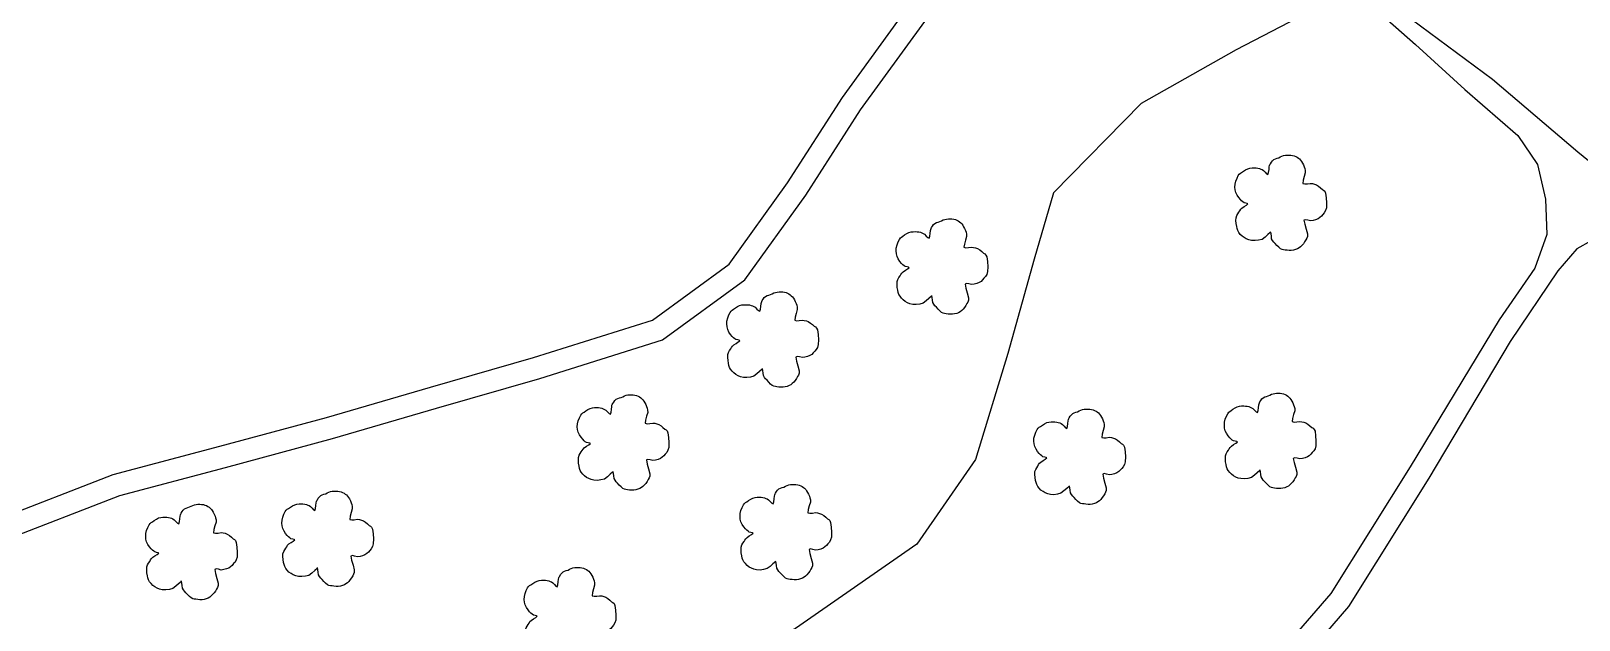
# Model space of a CAD drawing. Extents: x 730929 to 735129, y 7820181 to 7826121.
# Drawn here: x 732399.3 to 732681.9, y 7821899.9 to 7822007.4 of the extents above; entities that cross this region are included whole.
import ezdxf

# ---------------------------------------------------------------- set-up
doc = ezdxf.new("R2010")
doc.units = 0
doc.header["$MEASUREMENT"] = 0
doc.linetypes.add('CONTINUO', pattern=[0])
doc.linetypes.add('LIN0', pattern=[0])
for name, color, linetype in [('0114000475088', 5, 'Continuous'), ('0114000475094', 5, 'Continuous'), ('CURSOS_D_AGUA', 4, 'Continuous'), ('RESERVA', 3, 'Continuous'), ('SIMBOLO ARVORE', 118, 'Continuous')]:
    doc.layers.add(name, color=color, linetype=linetype)

msp = doc.modelspace()

# ---------------------------------------------------------------- linework, layer by layer
at = {"layer": '0114000475088', "linetype": 'CONTINUO', "flags": 128}
msp.add_lwpolyline([(732188.52, 7822107.78), (732149.63, 7822096.61), (732121.88, 7822087.84), (732102.39, 7822080.7), (732103.16, 7822077.84), (732106.54, 7822066.32), (732109.41, 7822060.33), (732112.45, 7822056.12), (732118.23, 7822041.94), (732132.13, 7822024.87), (732151.89, 7822007.58), (732171.86, 7821990.63), (732186.31, 7821976.31), (732202.11, 7821964.09), (732216.1, 7821947.93), (732231.33, 7821933.61), (732247.37, 7821921.41), (732267.63, 7821911.45), (732287.87, 7821906.22), (732308.46, 7821903.5), (732328.08, 7821901), (732343.45, 7821901.85), (732357.23, 7821904.57), (732373.42, 7821910.01), (732392.65, 7821918.06), (732414.31, 7821926.47), (732433.8, 7821931.62), (732453.25, 7821936.89), (732472.23, 7821942.43), (732491.03, 7821947.82), (732512.79, 7821954.65), (732526.77, 7821964.84), (732537.44, 7821979.72), (732547.45, 7821995.26), (732559.32, 7822011.61), (732572.44, 7822027.21), (732585.56, 7822041.41), (732592.36, 7822048.53), (732595.48, 7822052.09), (732594.73, 7822058.3), (732591.99, 7822062.49), (732588.33, 7822066.81), (732587.73, 7822067.08), (732584.51, 7822066.74), (732582.53, 7822065.85), (732577.83, 7822063.42), (732569.81, 7822058.67), (732567.39, 7822057.36), (732536.89, 7822046.43), (732503.14, 7822039.22), (732469.02, 7822032.57), (732435.54, 7822029.01), (732401.28, 7822027.75), (732368.07, 7822029.6), (732335.84, 7822035.54), (732303.8, 7822044.63), (732274.2, 7822061.83), (732246.77, 7822084.41), (732219.91, 7822107.92), (732212.18, 7822114.82)], close=True, dxfattribs=at)
at = {"layer": '0114000475094', "linetype": 'CONTINUO', "flags": 128}
msp.add_lwpolyline([(732717.56, 7821893.77), (732711.05, 7821910.02), (732704.37, 7821925.51), (732696.54, 7821942.04), (732694.57, 7821945.67), (732689.35, 7821957.46), (732687.01, 7821961.81), (732685.02, 7821966.55), (732684.11, 7821969.12), (732681.5, 7821967.64), (732678.05, 7821963.64), (732669.31, 7821950.76), (732654.5, 7821925.79), (732639.85, 7821902.37), (732628.39, 7821889.15), (732620.33, 7821877.62), (732605.75, 7821856.49), (732588.85, 7821833.74), (732566.78, 7821808.22), (732546.34, 7821782.1), (732528.78, 7821758.87), (732520.17, 7821740.36), (732514.1, 7821712.78), (732512.58, 7821680.1), (732514.21, 7821648.02), (732518.19, 7821615.8), (732526.43, 7821583), (732537.65, 7821551.55), (732550.5, 7821519.51), (732566.25, 7821486.07), (732586.82, 7821457.35), (732609.04, 7821429.9), (732633.72, 7821405.85), (732656.47, 7821389.96), (732672.16, 7821382.96), (732675.94, 7821381.8), (732681.39, 7821384.04), (732691.31, 7821388.8), (732701.62, 7821396.25), (732726.53, 7821407.79), (732744.93, 7821417.42), (732755.6, 7821426.45), (732748.06, 7821429.67), (732724.01, 7821436.79), (732694.76, 7821445.6), (732673.77, 7821460.24), (732655.84, 7821480.58), (732636.41, 7821509.05), (732622.23, 7821539.75), (732611.77, 7821570.51), (732603.9, 7821602.95), (732598.61, 7821637.22), (732597.21, 7821667.23), (732600.87, 7821692.78), (732608.42, 7821716.36), (732620.4, 7821742.51), (732634.21, 7821769.88), (732651.26, 7821799.2), (732672.08, 7821830.71), (732694.26, 7821862.53), (732711.76, 7821886.54)], close=True, dxfattribs=at)
at = {"layer": 'CURSOS_D_AGUA', "linetype": 'LIN0', "elevation": 716.76, "flags": 128}
msp.add_lwpolyline([(733196.75, 7822724.79), (733160.21, 7822684.4), (733145.1, 7822675.42), (733123.92, 7822655.91), (733101.24, 7822639.42), (733086.12, 7822627.43), (733064.97, 7822615.45), (733048.34, 7822604.97), (733036.56, 7822595.85), (733021.02, 7822592.46), (733005.47, 7822587.79), (732989.5, 7822585.27), (732970.94, 7822582.75), (732948.91, 7822574.23), (732935.51, 7822566.52), (732934.89, 7822505.95), (732931.78, 7822483.36), (732918.15, 7822465.33), (732901.49, 7822445.8), (732884.82, 7822424.77), (732866.65, 7822403.74), (732862.07, 7822388.69), (732862, 7822370.6), (732861.72, 7822317.13), (732858.6, 7822290.02), (732854, 7822270.44), (732849.41, 7822255.39), (732844.26, 7822230.51), (732842.48, 7822216.74), (732832.92, 7822198.68), (732811.44, 7822183.2), (732799.32, 7822166.67), (732791.71, 7822148.62), (732787.11, 7822127.54), (732773.48, 7822112.52), (732764.36, 7822094.47), (732741.68, 7822076.48), (732731.1, 7822070.49), (732705.43, 7822060.04), (732683.33, 7822056.71), (732669.5, 7822048.15), (732643.46, 7822016.58), (732619.29, 7822003.98), (732601.99, 7821994.14), (732585.97, 7821977.84), (732582.47, 7821965.79), (732577.66, 7821948.58), (732571.76, 7821929.23), (732561.02, 7821913.76), (732538.86, 7821898.34), (732525.46, 7821892.37), (732506.48, 7821885.58), (732489.18, 7821880.45), (732449.59, 7821864.51), (732414.99, 7821852.56), (732392.44, 7821834.91), (732374.61, 7821813.68), (732349.46, 7821793.44), (732331.37, 7821776.69), (732317.51, 7821765.94), (732304.26, 7821756.98), (732297.01, 7821745.6), (732281.24, 7821722.54), (732261.54, 7821712.99)], dxfattribs=at)
at = {"layer": 'RESERVA', "linetype": 'Continuous'}
for points in [[(732607.15, 7822044.52), (732652.04, 7822004.93), (732661.04, 7821996.72), (732670.73, 7821988.33), (732674.32, 7821983.04), (732675.78, 7821976.73), (732676.04, 7821970.25), (732673.82, 7821964.12), (732667.35, 7821954.68), (732651.09, 7821927.87), (732636.62, 7821904.75), (732625.23, 7821891.61), (732594.25, 7821871.48), (732571.78, 7821856.63), (732549.15, 7821844.57), (732503.07, 7821821.8), (732462.6, 7821793.47), (732443.76, 7821775.43), (732421.09, 7821727.33), (732415.46, 7821697.99), (732410.95, 7821622.17), (732416.29, 7821569.04), (732420.33, 7821542.41), (732425.64, 7821518.84)], [(732394.14, 7821914.35), (732415.54, 7821922.66), (732434.83, 7821927.76), (732454.33, 7821933.04), (732473.34, 7821938.59), (732492.18, 7821943.99), (732514.61, 7821951.03), (732529.64, 7821961.99), (732540.75, 7821977.47), (732550.76, 7821993), (732562.48, 7822009.14)]]:
    msp.add_lwpolyline(points, dxfattribs=at)
at = {"layer": 'RESERVA', "flags": 128}
msp.add_lwpolyline([(733002.25, 7821764.27), (732993.61, 7821775.98), (732991.17, 7821778.95), (732980.06, 7821794.86), (732970.69, 7821808.7), (732960.34, 7821824.1), (732952.18, 7821832.7), (732931.78, 7821850.19), (732913.98, 7821860.48), (732894.79, 7821870.76), (732874.97, 7821880.42), (732867.81, 7821884.43), (732845.48, 7821895.14), (732827.26, 7821903.59), (732808.6, 7821913.58), (732790.18, 7821924.22), (732782.72, 7821928.22), (732720.48, 7821965.45), (732705.89, 7821970.2), (732699.14, 7821973.41), (732691.66, 7821977.21), (732681.69, 7821985.28), (732666.09, 7821998.54), (732649.69, 7822010.69)], dxfattribs=at)
at = {"layer": 'SIMBOLO ARVORE', "linetype": 'LIN0', "elevation": 716.76, "flags": 128}
for points in [[(732625.54, 7821970.64), (732625.09, 7821970.25), (732624.59, 7821969.8), (732624.04, 7821969.38), (732623.4, 7821969.21), (732622.76, 7821969.14), (732622.13, 7821969.16), (732621.63, 7821969.27), (732621.17, 7821969.45), (732620.77, 7821969.69), (732620.4, 7821969.97), (732620.07, 7821970.29), (732619.81, 7821970.64), (732619.62, 7821970.97), (732619.49, 7821971.33), (732619.41, 7821971.73), (732619.32, 7821972.26), (732619.28, 7821972.81), (732619.3, 7821973.33), (732619.43, 7821973.72), (732619.61, 7821974.05), (732619.82, 7821974.34), (732619.97, 7821974.61), (732620.15, 7821974.86), (732620.37, 7821975.09), (732620.79, 7821975.37), (732621.19, 7821975.62), (732621.47, 7821975.84), (732621.35, 7821975.93), (732621.09, 7821975.99), (732620.77, 7821976.06), (732620.54, 7821976.2), (732620.32, 7821976.38), (732620.08, 7821976.63), (732619.78, 7821977), (732619.5, 7821977.43), (732619.27, 7821977.91), (732619.14, 7821978.4), (732619.09, 7821978.91), (732619.12, 7821979.43), (732619.27, 7821980.01), (732619.47, 7821980.55), (732619.71, 7821981.02), (732619.89, 7821981.27), (732620.08, 7821981.44), (732620.32, 7821981.59), (732620.66, 7821981.83), (732621.04, 7821982.07), (732621.44, 7821982.27), (732621.84, 7821982.37), (732622.24, 7821982.42), (732622.62, 7821982.43), (732622.96, 7821982.41), (732623.27, 7821982.37), (732623.56, 7821982.3), (732623.82, 7821982.21), (732624.06, 7821982.1), (732624.31, 7821981.95), (732624.6, 7821981.63), (732624.88, 7821981.35), (732625.12, 7821981.22), (732625.24, 7821981.6), (732625.32, 7821982.1), (732625.37, 7821982.61), (732625.42, 7821982.84), (732625.48, 7821983.01), (732625.58, 7821983.17), (732625.74, 7821983.44), (732625.94, 7821983.7), (732626.18, 7821983.94), (732626.47, 7821984.08), (732626.78, 7821984.18), (732627.09, 7821984.27), (732627.38, 7821984.42), (732627.68, 7821984.55), (732627.98, 7821984.67), (732628.31, 7821984.73), (732628.64, 7821984.76), (732628.97, 7821984.76), (732629.3, 7821984.74), (732629.61, 7821984.7), (732629.92, 7821984.62), (732630.19, 7821984.52), (732630.45, 7821984.38), (732630.68, 7821984.22), (732630.89, 7821984.05), (732631.07, 7821983.84), (732631.25, 7821983.61), (732631.43, 7821983.31), (732631.6, 7821982.98), (732631.75, 7821982.62), (732631.86, 7821982.31), (732631.93, 7821981.95), (732631.94, 7821981.53), (732631.74, 7821980.84), (732631.56, 7821980.15), (732631.49, 7821979.58), (732631.84, 7821979.48), (732632.32, 7821979.52), (732632.85, 7821979.6), (732633.25, 7821979.56), (732633.62, 7821979.47), (732633.98, 7821979.33), (732634.37, 7821979.08), (732634.73, 7821978.79), (732635.05, 7821978.49), (732635.29, 7821978.35), (732635.49, 7821978.16), (732635.64, 7821977.81), (732635.76, 7821976.97), (732635.82, 7821976.03), (732635.8, 7821975.13), (732635.64, 7821974.62), (732635.41, 7821974.23), (732635.14, 7821973.93), (732634.89, 7821973.62), (732634.6, 7821973.35), (732634.27, 7821973.13), (732633.83, 7821972.96), (732633.36, 7821972.84), (732632.89, 7821972.76), (732632.39, 7821972.9), (732631.96, 7821972.97), (732631.69, 7821972.87), (732631.83, 7821972.13), (732632.08, 7821971.24), (732632.33, 7821970.37), (732632.31, 7821969.92), (732632.21, 7821969.58), (732632.03, 7821969.3), (732631.82, 7821968.94), (732631.58, 7821968.59), (732631.31, 7821968.28), (732631.07, 7821968.03), (732630.8, 7821967.81), (732630.51, 7821967.64), (732630.16, 7821967.51), (732629.77, 7821967.42), (732629.38, 7821967.37), (732628.99, 7821967.36), (732628.61, 7821967.38), (732628.26, 7821967.43), (732627.96, 7821967.47), (732627.69, 7821967.54), (732627.41, 7821967.67), (732627.08, 7821967.95), (732626.76, 7821968.28), (732626.45, 7821968.62), (732626.19, 7821968.89), (732625.97, 7821969.17), (732625.79, 7821969.48), (732625.74, 7821969.95), (732625.69, 7821970.4), (732625.59, 7821970.77), (732625.59, 7821970.77)], [(732563.68, 7821959.01), (732563.23, 7821958.61), (732562.73, 7821958.16), (732562.18, 7821957.74), (732561.54, 7821957.57), (732560.89, 7821957.5), (732560.27, 7821957.52), (732559.77, 7821957.63), (732559.31, 7821957.81), (732558.91, 7821958.05), (732558.54, 7821958.34), (732558.21, 7821958.65), (732557.95, 7821959), (732557.76, 7821959.33), (732557.63, 7821959.69), (732557.55, 7821960.09), (732557.46, 7821960.62), (732557.42, 7821961.17), (732557.44, 7821961.69), (732557.57, 7821962.08), (732557.75, 7821962.41), (732557.96, 7821962.71), (732558.11, 7821962.97), (732558.29, 7821963.22), (732558.51, 7821963.46), (732558.93, 7821963.73), (732559.33, 7821963.98), (732559.61, 7821964.2), (732559.49, 7821964.29), (732559.23, 7821964.35), (732558.91, 7821964.42), (732558.68, 7821964.56), (732558.46, 7821964.74), (732558.22, 7821964.99), (732557.92, 7821965.36), (732557.64, 7821965.8), (732557.41, 7821966.27), (732557.28, 7821966.76), (732557.23, 7821967.27), (732557.26, 7821967.79), (732557.41, 7821968.37), (732557.61, 7821968.91), (732557.85, 7821969.38), (732558.02, 7821969.63), (732558.22, 7821969.8), (732558.46, 7821969.95), (732558.8, 7821970.19), (732559.18, 7821970.43), (732559.58, 7821970.63), (732559.98, 7821970.73), (732560.38, 7821970.78), (732560.76, 7821970.79), (732561.1, 7821970.77), (732561.41, 7821970.73), (732561.7, 7821970.66), (732561.96, 7821970.57), (732562.2, 7821970.46), (732562.45, 7821970.31), (732562.74, 7821969.99), (732563.02, 7821969.71), (732563.26, 7821969.58), (732563.38, 7821969.96), (732563.46, 7821970.46), (732563.51, 7821970.98), (732563.56, 7821971.2), (732563.62, 7821971.37), (732563.72, 7821971.53), (732563.88, 7821971.8), (732564.08, 7821972.06), (732564.32, 7821972.3), (732564.61, 7821972.44), (732564.92, 7821972.54), (732565.23, 7821972.64), (732565.52, 7821972.78), (732565.82, 7821972.91), (732566.12, 7821973.03), (732566.45, 7821973.09), (732566.78, 7821973.12), (732567.11, 7821973.12), (732567.44, 7821973.1), (732567.75, 7821973.06), (732568.05, 7821972.99), (732568.33, 7821972.88), (732568.59, 7821972.74), (732568.82, 7821972.58), (732569.03, 7821972.41), (732569.21, 7821972.2), (732569.39, 7821971.97), (732569.57, 7821971.67), (732569.74, 7821971.34), (732569.89, 7821970.98), (732570, 7821970.67), (732570.07, 7821970.31), (732570.08, 7821969.89), (732569.88, 7821969.2), (732569.7, 7821968.51), (732569.63, 7821967.94), (732569.98, 7821967.84), (732570.46, 7821967.88), (732570.99, 7821967.96), (732571.39, 7821967.92), (732571.76, 7821967.83), (732572.12, 7821967.69), (732572.51, 7821967.44), (732572.86, 7821967.15), (732573.19, 7821966.85), (732573.43, 7821966.71), (732573.63, 7821966.52), (732573.78, 7821966.18), (732573.9, 7821965.33), (732573.96, 7821964.39), (732573.94, 7821963.49), (732573.78, 7821962.98), (732573.55, 7821962.59), (732573.28, 7821962.29), (732573.03, 7821961.98), (732572.74, 7821961.71), (732572.41, 7821961.49), (732571.97, 7821961.32), (732571.5, 7821961.2), (732571.03, 7821961.13), (732570.53, 7821961.26), (732570.1, 7821961.33), (732569.83, 7821961.23), (732569.97, 7821960.49), (732570.22, 7821959.6), (732570.47, 7821958.73), (732570.45, 7821958.28), (732570.35, 7821957.94), (732570.17, 7821957.66), (732569.96, 7821957.3), (732569.72, 7821956.95), (732569.45, 7821956.64), (732569.21, 7821956.39), (732568.94, 7821956.18), (732568.65, 7821956), (732568.3, 7821955.87), (732567.91, 7821955.78), (732567.52, 7821955.73), (732567.13, 7821955.72), (732566.75, 7821955.74), (732566.4, 7821955.79), (732566.1, 7821955.83), (732565.83, 7821955.9), (732565.55, 7821956.03), (732565.22, 7821956.31), (732564.9, 7821956.64), (732564.59, 7821956.98), (732564.33, 7821957.25), (732564.11, 7821957.53), (732563.93, 7821957.84), (732563.88, 7821958.31), (732563.82, 7821958.76), (732563.73, 7821959.13), (732563.73, 7821959.13)], [(732532.77, 7821945.68), (732532.32, 7821945.29), (732531.82, 7821944.84), (732531.27, 7821944.42), (732530.63, 7821944.24), (732529.98, 7821944.17), (732529.36, 7821944.2), (732528.85, 7821944.31), (732528.4, 7821944.49), (732528, 7821944.73), (732527.62, 7821945.01), (732527.3, 7821945.33), (732527.03, 7821945.67), (732526.85, 7821946), (732526.72, 7821946.36), (732526.63, 7821946.76), (732526.55, 7821947.29), (732526.51, 7821947.84), (732526.53, 7821948.37), (732526.66, 7821948.75), (732526.84, 7821949.09), (732527.05, 7821949.38), (732527.2, 7821949.65), (732527.38, 7821949.89), (732527.6, 7821950.13), (732528.02, 7821950.4), (732528.41, 7821950.66), (732528.7, 7821950.87), (732528.57, 7821950.96), (732528.32, 7821951.03), (732528, 7821951.1), (732527.77, 7821951.23), (732527.54, 7821951.42), (732527.31, 7821951.67), (732527.01, 7821952.04), (732526.73, 7821952.47), (732526.49, 7821952.95), (732526.37, 7821953.44), (732526.32, 7821953.95), (732526.35, 7821954.47), (732526.5, 7821955.04), (732526.7, 7821955.58), (732526.93, 7821956.05), (732527.11, 7821956.3), (732527.31, 7821956.48), (732527.55, 7821956.62), (732527.89, 7821956.87), (732528.27, 7821957.11), (732528.67, 7821957.31), (732529.07, 7821957.41), (732529.47, 7821957.46), (732529.85, 7821957.46), (732530.19, 7821957.45), (732530.5, 7821957.4), (732530.79, 7821957.33), (732531.05, 7821957.25), (732531.29, 7821957.14), (732531.53, 7821956.99), (732531.83, 7821956.66), (732532.11, 7821956.39), (732532.35, 7821956.26), (732532.47, 7821956.63), (732532.54, 7821957.13), (732532.59, 7821957.65), (732532.65, 7821957.88), (732532.71, 7821958.05), (732532.8, 7821958.21), (732532.97, 7821958.47), (732533.17, 7821958.74), (732533.41, 7821958.98), (732533.7, 7821959.11), (732534, 7821959.22), (732534.32, 7821959.31), (732534.61, 7821959.45), (732534.9, 7821959.59), (732535.2, 7821959.7), (732535.53, 7821959.76), (732535.87, 7821959.79), (732536.2, 7821959.79), (732536.53, 7821959.78), (732536.84, 7821959.73), (732537.14, 7821959.66), (732537.42, 7821959.55), (732537.67, 7821959.42), (732537.91, 7821959.26), (732538.11, 7821959.08), (732538.3, 7821958.88), (732538.48, 7821958.64), (732538.66, 7821958.34), (732538.83, 7821958.01), (732538.97, 7821957.66), (732539.09, 7821957.34), (732539.16, 7821956.99), (732539.17, 7821956.57), (732538.97, 7821955.87), (732538.79, 7821955.19), (732538.72, 7821954.62), (732539.07, 7821954.52), (732539.55, 7821954.55), (732540.08, 7821954.64), (732540.47, 7821954.59), (732540.85, 7821954.51), (732541.21, 7821954.37), (732541.59, 7821954.11), (732541.95, 7821953.82), (732542.27, 7821953.52), (732542.52, 7821953.39), (732542.72, 7821953.19), (732542.86, 7821952.85), (732542.98, 7821952.01), (732543.04, 7821951.07), (732543.02, 7821950.17), (732542.87, 7821949.66), (732542.64, 7821949.27), (732542.37, 7821948.97), (732542.11, 7821948.65), (732541.83, 7821948.39), (732541.49, 7821948.17), (732541.06, 7821947.99), (732540.59, 7821947.87), (732540.12, 7821947.8), (732539.61, 7821947.93), (732539.19, 7821948.01), (732538.91, 7821947.91), (732539.06, 7821947.16), (732539.31, 7821946.28), (732539.56, 7821945.4), (732539.54, 7821944.95), (732539.43, 7821944.62), (732539.26, 7821944.33), (732539.05, 7821943.97), (732538.8, 7821943.63), (732538.54, 7821943.31), (732538.29, 7821943.06), (732538.03, 7821942.85), (732537.74, 7821942.68), (732537.38, 7821942.55), (732537, 7821942.45), (732536.61, 7821942.4), (732536.22, 7821942.39), (732535.84, 7821942.42), (732535.48, 7821942.47), (732535.19, 7821942.5), (732534.92, 7821942.58), (732534.64, 7821942.71), (732534.31, 7821942.98), (732533.98, 7821943.31), (732533.68, 7821943.66), (732533.42, 7821943.92), (732533.19, 7821944.2), (732533.02, 7821944.51), (732532.96, 7821944.98), (732532.91, 7821945.43), (732532.82, 7821945.81), (732532.82, 7821945.81)], [(732505.49, 7821926.9), (732505.05, 7821926.51), (732504.54, 7821926.06), (732503.99, 7821925.64), (732503.35, 7821925.47), (732502.71, 7821925.4), (732502.08, 7821925.42), (732501.58, 7821925.53), (732501.12, 7821925.71), (732500.72, 7821925.95), (732500.35, 7821926.23), (732500.02, 7821926.55), (732499.76, 7821926.9), (732499.57, 7821927.23), (732499.45, 7821927.58), (732499.36, 7821927.98), (732499.27, 7821928.52), (732499.23, 7821929.07), (732499.25, 7821929.59), (732499.38, 7821929.98), (732499.56, 7821930.31), (732499.77, 7821930.6), (732499.92, 7821930.87), (732500.1, 7821931.12), (732500.32, 7821931.35), (732500.74, 7821931.63), (732501.14, 7821931.88), (732501.42, 7821932.1), (732501.3, 7821932.19), (732501.04, 7821932.25), (732500.72, 7821932.32), (732500.49, 7821932.45), (732500.27, 7821932.64), (732500.03, 7821932.89), (732499.73, 7821933.26), (732499.45, 7821933.69), (732499.22, 7821934.17), (732499.09, 7821934.66), (732499.04, 7821935.17), (732499.07, 7821935.69), (732499.22, 7821936.27), (732499.42, 7821936.81), (732499.66, 7821937.28), (732499.84, 7821937.52), (732500.03, 7821937.7), (732500.27, 7821937.84), (732500.61, 7821938.09), (732500.99, 7821938.33), (732501.39, 7821938.53), (732501.79, 7821938.63), (732502.19, 7821938.68), (732502.57, 7821938.69), (732502.91, 7821938.67), (732503.22, 7821938.63), (732503.51, 7821938.55), (732503.77, 7821938.47), (732504.01, 7821938.36), (732504.26, 7821938.21), (732504.55, 7821937.89), (732504.83, 7821937.61), (732505.07, 7821937.48), (732505.19, 7821937.85), (732505.27, 7821938.36), (732505.32, 7821938.87), (732505.37, 7821939.1), (732505.43, 7821939.27), (732505.53, 7821939.43), (732505.69, 7821939.69), (732505.89, 7821939.96), (732506.13, 7821940.2), (732506.42, 7821940.33), (732506.73, 7821940.44), (732507.04, 7821940.53), (732507.33, 7821940.67), (732507.63, 7821940.81), (732507.93, 7821940.93), (732508.26, 7821940.99), (732508.59, 7821941.02), (732508.92, 7821941.02), (732509.25, 7821941), (732509.57, 7821940.95), (732509.87, 7821940.88), (732510.14, 7821940.77), (732510.4, 7821940.64), (732510.63, 7821940.48), (732510.84, 7821940.3), (732511.02, 7821940.1), (732511.2, 7821939.86), (732511.38, 7821939.56), (732511.55, 7821939.23), (732511.7, 7821938.88), (732511.81, 7821938.57), (732511.88, 7821938.21), (732511.89, 7821937.79), (732511.69, 7821937.09), (732511.51, 7821936.41), (732511.44, 7821935.84), (732511.79, 7821935.74), (732512.27, 7821935.78), (732512.8, 7821935.86), (732513.2, 7821935.82), (732513.57, 7821935.73), (732513.93, 7821935.59), (732514.32, 7821935.34), (732514.68, 7821935.05), (732515, 7821934.75), (732515.24, 7821934.61), (732515.44, 7821934.41), (732515.59, 7821934.07), (732515.71, 7821933.23), (732515.77, 7821932.29), (732515.75, 7821931.39), (732515.59, 7821930.88), (732515.36, 7821930.49), (732515.09, 7821930.19), (732514.84, 7821929.88), (732514.55, 7821929.61), (732514.22, 7821929.39), (732513.78, 7821929.22), (732513.31, 7821929.09), (732512.84, 7821929.02), (732512.34, 7821929.16), (732511.91, 7821929.23), (732511.64, 7821929.13), (732511.78, 7821928.38), (732512.03, 7821927.5), (732512.28, 7821926.62), (732512.26, 7821926.18), (732512.16, 7821925.84), (732511.98, 7821925.56), (732511.77, 7821925.19), (732511.53, 7821924.85), (732511.26, 7821924.54), (732511.02, 7821924.28), (732510.75, 7821924.07), (732510.46, 7821923.9), (732510.11, 7821923.77), (732509.72, 7821923.68), (732509.33, 7821923.62), (732508.94, 7821923.62), (732508.56, 7821923.64), (732508.21, 7821923.69), (732507.92, 7821923.73), (732507.64, 7821923.8), (732507.36, 7821923.93), (732507.04, 7821924.21), (732506.71, 7821924.53), (732506.4, 7821924.88), (732506.14, 7821925.15), (732505.92, 7821925.43), (732505.74, 7821925.73), (732505.69, 7821926.2), (732505.64, 7821926.66), (732505.54, 7821927.03), (732505.54, 7821927.03)], [(732623.61, 7821927.2), (732623.16, 7821926.8), (732622.66, 7821926.35), (732622.11, 7821925.93), (732621.47, 7821925.76), (732620.82, 7821925.69), (732620.2, 7821925.71), (732619.69, 7821925.82), (732619.24, 7821926), (732618.84, 7821926.24), (732618.47, 7821926.53), (732618.14, 7821926.85), (732617.87, 7821927.19), (732617.69, 7821927.52), (732617.56, 7821927.88), (732617.48, 7821928.28), (732617.39, 7821928.81), (732617.35, 7821929.36), (732617.37, 7821929.88), (732617.5, 7821930.27), (732617.68, 7821930.6), (732617.89, 7821930.9), (732618.04, 7821931.16), (732618.22, 7821931.41), (732618.44, 7821931.65), (732618.86, 7821931.92), (732619.25, 7821932.18), (732619.54, 7821932.39), (732619.41, 7821932.48), (732619.16, 7821932.54), (732618.84, 7821932.61), (732618.61, 7821932.75), (732618.38, 7821932.93), (732618.15, 7821933.18), (732617.85, 7821933.55), (732617.57, 7821933.99), (732617.34, 7821934.46), (732617.21, 7821934.95), (732617.16, 7821935.46), (732617.19, 7821935.99), (732617.34, 7821936.56), (732617.54, 7821937.1), (732617.77, 7821937.57), (732617.95, 7821937.82), (732618.15, 7821937.99), (732618.39, 7821938.14), (732618.73, 7821938.39), (732619.11, 7821938.62), (732619.51, 7821938.82), (732619.91, 7821938.92), (732620.31, 7821938.97), (732620.69, 7821938.98), (732621.03, 7821938.96), (732621.34, 7821938.92), (732621.63, 7821938.85), (732621.89, 7821938.76), (732622.13, 7821938.65), (732622.37, 7821938.5), (732622.67, 7821938.18), (732622.95, 7821937.91), (732623.19, 7821937.77), (732623.31, 7821938.15), (732623.38, 7821938.65), (732623.44, 7821939.17), (732623.49, 7821939.39), (732623.55, 7821939.56), (732623.64, 7821939.72), (732623.81, 7821939.99), (732624.01, 7821940.25), (732624.25, 7821940.49), (732624.54, 7821940.63), (732624.84, 7821940.73), (732625.16, 7821940.83), (732625.45, 7821940.97), (732625.74, 7821941.1), (732626.05, 7821941.22), (732626.37, 7821941.28), (732626.71, 7821941.31), (732627.04, 7821941.31), (732627.37, 7821941.29), (732627.68, 7821941.25), (732627.98, 7821941.18), (732628.26, 7821941.07), (732628.51, 7821940.93), (732628.75, 7821940.77), (732628.95, 7821940.6), (732629.14, 7821940.4), (732629.32, 7821940.16), (732629.5, 7821939.86), (732629.67, 7821939.53), (732629.81, 7821939.18), (732629.93, 7821938.86), (732630, 7821938.5), (732630.01, 7821938.08), (732629.81, 7821937.39), (732629.63, 7821936.7), (732629.56, 7821936.13), (732629.91, 7821936.03), (732630.39, 7821936.07), (732630.92, 7821936.16), (732631.32, 7821936.11), (732631.69, 7821936.02), (732632.05, 7821935.88), (732632.43, 7821935.63), (732632.79, 7821935.34), (732633.11, 7821935.04), (732633.36, 7821934.9), (732633.56, 7821934.71), (732633.71, 7821934.37), (732633.83, 7821933.52), (732633.88, 7821932.59), (732633.87, 7821931.68), (732633.71, 7821931.17), (732633.48, 7821930.79), (732633.21, 7821930.48), (732632.95, 7821930.17), (732632.67, 7821929.9), (732632.33, 7821929.68), (732631.9, 7821929.51), (732631.43, 7821929.39), (732630.96, 7821929.32), (732630.45, 7821929.45), (732630.03, 7821929.52), (732629.75, 7821929.42), (732629.9, 7821928.68), (732630.15, 7821927.79), (732630.4, 7821926.92), (732630.38, 7821926.47), (732630.27, 7821926.13), (732630.1, 7821925.85), (732629.89, 7821925.49), (732629.64, 7821925.14), (732629.38, 7821924.83), (732629.13, 7821924.58), (732628.87, 7821924.37), (732628.58, 7821924.2), (732628.22, 7821924.06), (732627.84, 7821923.97), (732627.45, 7821923.92), (732627.06, 7821923.91), (732626.68, 7821923.93), (732626.32, 7821923.99), (732626.03, 7821924.02), (732625.76, 7821924.09), (732625.48, 7821924.22), (732625.15, 7821924.5), (732624.83, 7821924.83), (732624.52, 7821925.17), (732624.26, 7821925.44), (732624.04, 7821925.72), (732623.86, 7821926.03), (732623.8, 7821926.5), (732623.75, 7821926.95), (732623.66, 7821927.32), (732623.66, 7821927.32)], [(732588.83, 7821924.3), (732588.38, 7821923.91), (732587.88, 7821923.46), (732587.33, 7821923.04), (732586.69, 7821922.86), (732586.04, 7821922.79), (732585.42, 7821922.82), (732584.91, 7821922.93), (732584.46, 7821923.11), (732584.06, 7821923.35), (732583.68, 7821923.63), (732583.36, 7821923.95), (732583.09, 7821924.29), (732582.91, 7821924.62), (732582.78, 7821924.98), (732582.69, 7821925.38), (732582.61, 7821925.91), (732582.57, 7821926.46), (732582.58, 7821926.99), (732582.72, 7821927.37), (732582.9, 7821927.71), (732583.11, 7821928), (732583.26, 7821928.27), (732583.44, 7821928.51), (732583.65, 7821928.75), (732584.08, 7821929.02), (732584.47, 7821929.28), (732584.75, 7821929.49), (732584.63, 7821929.58), (732584.37, 7821929.65), (732584.05, 7821929.72), (732583.83, 7821929.85), (732583.6, 7821930.04), (732583.36, 7821930.29), (732583.07, 7821930.66), (732582.79, 7821931.09), (732582.55, 7821931.57), (732582.43, 7821932.06), (732582.38, 7821932.57), (732582.41, 7821933.09), (732582.55, 7821933.66), (732582.76, 7821934.2), (732582.99, 7821934.67), (732583.17, 7821934.92), (732583.37, 7821935.1), (732583.61, 7821935.24), (732583.95, 7821935.49), (732584.33, 7821935.73), (732584.73, 7821935.93), (732585.13, 7821936.03), (732585.53, 7821936.08), (732585.91, 7821936.08), (732586.24, 7821936.07), (732586.56, 7821936.02), (732586.85, 7821935.95), (732587.1, 7821935.87), (732587.35, 7821935.76), (732587.59, 7821935.61), (732587.89, 7821935.28), (732588.17, 7821935.01), (732588.41, 7821934.88), (732588.53, 7821935.25), (732588.6, 7821935.75), (732588.65, 7821936.27), (732588.7, 7821936.5), (732588.77, 7821936.67), (732588.86, 7821936.83), (732589.02, 7821937.09), (732589.23, 7821937.36), (732589.47, 7821937.6), (732589.75, 7821937.73), (732590.06, 7821937.84), (732590.38, 7821937.93), (732590.67, 7821938.07), (732590.96, 7821938.21), (732591.26, 7821938.32), (732591.59, 7821938.38), (732591.92, 7821938.41), (732592.26, 7821938.41), (732592.58, 7821938.4), (732592.9, 7821938.35), (732593.2, 7821938.28), (732593.48, 7821938.17), (732593.73, 7821938.04), (732593.97, 7821937.88), (732594.17, 7821937.7), (732594.36, 7821937.5), (732594.53, 7821937.26), (732594.72, 7821936.96), (732594.89, 7821936.63), (732595.03, 7821936.28), (732595.15, 7821935.96), (732595.22, 7821935.61), (732595.23, 7821935.19), (732595.03, 7821934.49), (732594.84, 7821933.81), (732594.77, 7821933.24), (732595.13, 7821933.14), (732595.61, 7821933.17), (732596.14, 7821933.26), (732596.53, 7821933.21), (732596.91, 7821933.13), (732597.27, 7821932.99), (732597.65, 7821932.73), (732598.01, 7821932.44), (732598.33, 7821932.14), (732598.58, 7821932.01), (732598.78, 7821931.81), (732598.92, 7821931.47), (732599.04, 7821930.63), (732599.1, 7821929.69), (732599.08, 7821928.79), (732598.92, 7821928.28), (732598.7, 7821927.89), (732598.42, 7821927.59), (732598.17, 7821927.27), (732597.88, 7821927.01), (732597.55, 7821926.79), (732597.12, 7821926.61), (732596.65, 7821926.49), (732596.18, 7821926.42), (732595.67, 7821926.55), (732595.25, 7821926.63), (732594.97, 7821926.53), (732595.12, 7821925.78), (732595.37, 7821924.9), (732595.61, 7821924.02), (732595.59, 7821923.57), (732595.49, 7821923.24), (732595.32, 7821922.95), (732595.11, 7821922.59), (732594.86, 7821922.25), (732594.59, 7821921.93), (732594.35, 7821921.68), (732594.09, 7821921.47), (732593.8, 7821921.3), (732593.44, 7821921.17), (732593.06, 7821921.07), (732592.66, 7821921.02), (732592.28, 7821921.01), (732591.9, 7821921.04), (732591.54, 7821921.09), (732591.25, 7821921.12), (732590.97, 7821921.2), (732590.7, 7821921.33), (732590.37, 7821921.6), (732590.04, 7821921.93), (732589.73, 7821922.28), (732589.47, 7821922.54), (732589.25, 7821922.82), (732589.08, 7821923.13), (732589.02, 7821923.6), (732588.97, 7821924.05), (732588.88, 7821924.43), (732588.88, 7821924.43)], [(732451.55, 7821909.34), (732451.1, 7821908.94), (732450.6, 7821908.49), (732450.05, 7821908.07), (732449.41, 7821907.9), (732448.76, 7821907.83), (732448.14, 7821907.85), (732447.63, 7821907.96), (732447.18, 7821908.14), (732446.78, 7821908.38), (732446.4, 7821908.67), (732446.08, 7821908.99), (732445.81, 7821909.33), (732445.63, 7821909.66), (732445.5, 7821910.02), (732445.41, 7821910.42), (732445.33, 7821910.95), (732445.29, 7821911.5), (732445.3, 7821912.02), (732445.44, 7821912.41), (732445.62, 7821912.74), (732445.82, 7821913.04), (732445.98, 7821913.3), (732446.15, 7821913.55), (732446.37, 7821913.79), (732446.79, 7821914.06), (732447.19, 7821914.32), (732447.47, 7821914.53), (732447.35, 7821914.62), (732447.09, 7821914.69), (732446.77, 7821914.75), (732446.55, 7821914.89), (732446.32, 7821915.07), (732446.08, 7821915.32), (732445.79, 7821915.69), (732445.51, 7821916.13), (732445.27, 7821916.6), (732445.15, 7821917.09), (732445.1, 7821917.6), (732445.13, 7821918.13), (732445.27, 7821918.7), (732445.48, 7821919.24), (732445.71, 7821919.71), (732445.89, 7821919.96), (732446.09, 7821920.13), (732446.33, 7821920.28), (732446.67, 7821920.53), (732447.05, 7821920.76), (732447.45, 7821920.96), (732447.85, 7821921.06), (732448.24, 7821921.11), (732448.63, 7821921.12), (732448.96, 7821921.11), (732449.28, 7821921.06), (732449.57, 7821920.99), (732449.82, 7821920.9), (732450.07, 7821920.79), (732450.31, 7821920.64), (732450.61, 7821920.32), (732450.89, 7821920.05), (732451.13, 7821919.91), (732451.25, 7821920.29), (732451.32, 7821920.79), (732451.37, 7821921.31), (732451.42, 7821921.53), (732451.49, 7821921.7), (732451.58, 7821921.86), (732451.74, 7821922.13), (732451.95, 7821922.39), (732452.19, 7821922.63), (732452.47, 7821922.77), (732452.78, 7821922.87), (732453.1, 7821922.97), (732453.39, 7821923.11), (732453.68, 7821923.24), (732453.98, 7821923.36), (732454.31, 7821923.42), (732454.64, 7821923.45), (732454.98, 7821923.45), (732455.3, 7821923.43), (732455.62, 7821923.39), (732455.92, 7821923.32), (732456.19, 7821923.21), (732456.45, 7821923.07), (732456.68, 7821922.91), (732456.89, 7821922.74), (732457.08, 7821922.54), (732457.25, 7821922.3), (732457.44, 7821922), (732457.61, 7821921.67), (732457.75, 7821921.32), (732457.87, 7821921), (732457.94, 7821920.64), (732457.95, 7821920.22), (732457.75, 7821919.53), (732457.56, 7821918.84), (732457.49, 7821918.27), (732457.85, 7821918.17), (732458.33, 7821918.21), (732458.86, 7821918.3), (732459.25, 7821918.25), (732459.63, 7821918.16), (732459.99, 7821918.02), (732460.37, 7821917.77), (732460.73, 7821917.48), (732461.05, 7821917.18), (732461.3, 7821917.04), (732461.49, 7821916.85), (732461.64, 7821916.51), (732461.76, 7821915.66), (732461.82, 7821914.73), (732461.8, 7821913.82), (732461.64, 7821913.31), (732461.42, 7821912.93), (732461.14, 7821912.62), (732460.89, 7821912.31), (732460.6, 7821912.04), (732460.27, 7821911.82), (732459.83, 7821911.65), (732459.37, 7821911.53), (732458.89, 7821911.46), (732458.39, 7821911.59), (732457.97, 7821911.66), (732457.69, 7821911.56), (732457.84, 7821910.82), (732458.09, 7821909.93), (732458.33, 7821909.06), (732458.31, 7821908.61), (732458.21, 7821908.27), (732458.04, 7821907.99), (732457.83, 7821907.63), (732457.58, 7821907.28), (732457.31, 7821906.97), (732457.07, 7821906.72), (732456.81, 7821906.51), (732456.52, 7821906.34), (732456.16, 7821906.2), (732455.78, 7821906.11), (732455.38, 7821906.06), (732455, 7821906.05), (732454.62, 7821906.08), (732454.26, 7821906.13), (732453.97, 7821906.16), (732453.69, 7821906.23), (732453.42, 7821906.36), (732453.09, 7821906.64), (732452.76, 7821906.97), (732452.45, 7821907.31), (732452.19, 7821907.58), (732451.97, 7821907.86), (732451.8, 7821908.17), (732451.74, 7821908.64), (732451.69, 7821909.09), (732451.6, 7821909.47), (732451.6, 7821909.47)], [(732535.2, 7821910.55), (732534.75, 7821910.15), (732534.24, 7821909.7), (732533.69, 7821909.29), (732533.05, 7821909.11), (732532.41, 7821909.04), (732531.78, 7821909.07), (732531.28, 7821909.18), (732530.83, 7821909.36), (732530.42, 7821909.59), (732530.05, 7821909.88), (732529.72, 7821910.2), (732529.46, 7821910.54), (732529.28, 7821910.87), (732529.15, 7821911.23), (732529.06, 7821911.63), (732528.97, 7821912.16), (732528.93, 7821912.71), (732528.95, 7821913.23), (732529.08, 7821913.62), (732529.27, 7821913.96), (732529.47, 7821914.25), (732529.63, 7821914.51), (732529.8, 7821914.76), (732530.02, 7821915), (732530.44, 7821915.27), (732530.84, 7821915.53), (732531.12, 7821915.74), (732531, 7821915.83), (732530.74, 7821915.9), (732530.42, 7821915.97), (732530.2, 7821916.1), (732529.97, 7821916.29), (732529.73, 7821916.54), (732529.43, 7821916.91), (732529.15, 7821917.34), (732528.92, 7821917.81), (732528.79, 7821918.3), (732528.74, 7821918.81), (732528.77, 7821919.34), (732528.92, 7821919.91), (732529.12, 7821920.45), (732529.36, 7821920.92), (732529.54, 7821921.17), (732529.74, 7821921.34), (732529.97, 7821921.49), (732530.31, 7821921.74), (732530.69, 7821921.97), (732531.09, 7821922.18), (732531.5, 7821922.28), (732531.89, 7821922.32), (732532.27, 7821922.33), (732532.61, 7821922.32), (732532.92, 7821922.27), (732533.21, 7821922.2), (732533.47, 7821922.12), (732533.72, 7821922), (732533.96, 7821921.85), (732534.25, 7821921.53), (732534.53, 7821921.26), (732534.77, 7821921.13), (732534.89, 7821921.5), (732534.97, 7821922), (732535.02, 7821922.52), (732535.07, 7821922.74), (732535.13, 7821922.92), (732535.23, 7821923.07), (732535.39, 7821923.34), (732535.59, 7821923.6), (732535.84, 7821923.85), (732536.12, 7821923.98), (732536.43, 7821924.09), (732536.74, 7821924.18), (732537.03, 7821924.32), (732537.33, 7821924.46), (732537.63, 7821924.57), (732537.96, 7821924.63), (732538.29, 7821924.66), (732538.62, 7821924.66), (732538.95, 7821924.64), (732539.27, 7821924.6), (732539.57, 7821924.53), (732539.84, 7821924.42), (732540.1, 7821924.28), (732540.33, 7821924.12), (732540.54, 7821923.95), (732540.73, 7821923.75), (732540.9, 7821923.51), (732541.09, 7821923.21), (732541.25, 7821922.88), (732541.4, 7821922.53), (732541.51, 7821922.21), (732541.58, 7821921.86), (732541.59, 7821921.43), (732541.39, 7821920.74), (732541.21, 7821920.06), (732541.14, 7821919.49), (732541.49, 7821919.39), (732541.98, 7821919.42), (732542.51, 7821919.51), (732542.9, 7821919.46), (732543.27, 7821919.38), (732543.63, 7821919.24), (732544.02, 7821918.98), (732544.38, 7821918.69), (732544.7, 7821918.39), (732544.95, 7821918.26), (732545.14, 7821918.06), (732545.29, 7821917.72), (732545.41, 7821916.87), (732545.47, 7821915.94), (732545.45, 7821915.04), (732545.29, 7821914.52), (732545.06, 7821914.14), (732544.79, 7821913.83), (732544.54, 7821913.52), (732544.25, 7821913.26), (732543.92, 7821913.04), (732543.48, 7821912.86), (732543.01, 7821912.74), (732542.54, 7821912.67), (732542.04, 7821912.8), (732541.62, 7821912.88), (732541.34, 7821912.77), (732541.48, 7821912.03), (732541.73, 7821911.14), (732541.98, 7821910.27), (732541.96, 7821909.82), (732541.86, 7821909.48), (732541.69, 7821909.2), (732541.47, 7821908.84), (732541.23, 7821908.5), (732540.96, 7821908.18), (732540.72, 7821907.93), (732540.45, 7821907.72), (732540.16, 7821907.55), (732539.81, 7821907.42), (732539.42, 7821907.32), (732539.03, 7821907.27), (732538.64, 7821907.26), (732538.26, 7821907.29), (732537.91, 7821907.34), (732537.62, 7821907.37), (732537.34, 7821907.44), (732537.07, 7821907.58), (732536.74, 7821907.85), (732536.41, 7821908.18), (732536.1, 7821908.52), (732535.84, 7821908.79), (732535.62, 7821909.07), (732535.44, 7821909.38), (732535.39, 7821909.85), (732535.34, 7821910.3), (732535.24, 7821910.68), (732535.24, 7821910.68)], [(732426.7, 7821906.91), (732426.25, 7821906.52), (732425.74, 7821906.07), (732425.19, 7821905.65), (732424.56, 7821905.48), (732423.91, 7821905.41), (732423.28, 7821905.43), (732422.78, 7821905.54), (732422.33, 7821905.72), (732421.92, 7821905.96), (732421.55, 7821906.24), (732421.23, 7821906.56), (732420.96, 7821906.91), (732420.78, 7821907.24), (732420.65, 7821907.59), (732420.56, 7821908), (732420.47, 7821908.53), (732420.43, 7821909.08), (732420.45, 7821909.6), (732420.59, 7821909.99), (732420.77, 7821910.32), (732420.97, 7821910.61), (732421.13, 7821910.88), (732421.3, 7821911.13), (732421.52, 7821911.36), (732421.94, 7821911.64), (732422.34, 7821911.89), (732422.62, 7821912.11), (732422.5, 7821912.2), (732422.24, 7821912.26), (732421.92, 7821912.33), (732421.7, 7821912.47), (732421.47, 7821912.65), (732421.23, 7821912.9), (732420.94, 7821913.27), (732420.66, 7821913.7), (732420.42, 7821914.18), (732420.29, 7821914.67), (732420.24, 7821915.18), (732420.27, 7821915.7), (732420.42, 7821916.28), (732420.63, 7821916.82), (732420.86, 7821917.29), (732421.04, 7821917.53), (732421.24, 7821917.71), (732421.47, 7821917.86), (732421.81, 7821918.1), (732422.19, 7821918.34), (732422.6, 7821918.54), (732423, 7821918.64), (732423.39, 7821918.69), (732423.77, 7821918.7), (732424.11, 7821918.68), (732424.42, 7821918.64), (732424.71, 7821918.56), (732424.97, 7821918.48), (732425.22, 7821918.37), (732425.46, 7821918.22), (732425.75, 7821917.9), (732426.03, 7821917.62), (732426.27, 7821917.49), (732426.39, 7821917.87), (732426.47, 7821918.37), (732426.52, 7821918.88), (732426.57, 7821919.11), (732426.64, 7821919.28), (732426.73, 7821919.44), (732426.89, 7821919.7), (732427.1, 7821919.97), (732427.34, 7821920.21), (732427.62, 7821920.35), (732427.93, 7821920.45), (732428.24, 7821920.54), (732428.54, 7821920.69), (732428.83, 7821920.82), (732429.13, 7821920.94), (732429.46, 7821921), (732429.79, 7821921.03), (732430.13, 7821921.03), (732430.45, 7821921.01), (732430.77, 7821920.97), (732431.07, 7821920.89), (732431.34, 7821920.79), (732431.6, 7821920.65), (732431.83, 7821920.49), (732432.04, 7821920.32), (732432.23, 7821920.11), (732432.4, 7821919.88), (732432.59, 7821919.58), (732432.76, 7821919.25), (732432.9, 7821918.89), (732433.01, 7821918.58), (732433.08, 7821918.22), (732433.09, 7821917.8), (732432.89, 7821917.11), (732432.71, 7821916.42), (732432.64, 7821915.85), (732433, 7821915.75), (732433.48, 7821915.79), (732434.01, 7821915.87), (732434.4, 7821915.83), (732434.77, 7821915.74), (732435.14, 7821915.6), (732435.52, 7821915.35), (732435.88, 7821915.06), (732436.2, 7821914.76), (732436.45, 7821914.62), (732436.64, 7821914.42), (732436.79, 7821914.08), (732436.91, 7821913.24), (732436.97, 7821912.3), (732436.95, 7821911.4), (732436.79, 7821910.89), (732436.56, 7821910.5), (732436.29, 7821910.2), (732436.04, 7821909.89), (732435.75, 7821909.62), (732435.42, 7821909.4), (732434.98, 7821909.23), (732434.52, 7821909.11), (732434.04, 7821909.03), (732433.54, 7821909.17), (732433.12, 7821909.24), (732432.84, 7821909.14), (732432.98, 7821908.39), (732433.23, 7821907.51), (732433.48, 7821906.63), (732433.46, 7821906.19), (732433.36, 7821905.85), (732433.19, 7821905.57), (732432.98, 7821905.21), (732432.73, 7821904.86), (732432.46, 7821904.55), (732432.22, 7821904.3), (732431.96, 7821904.08), (732431.67, 7821903.91), (732431.31, 7821903.78), (732430.93, 7821903.69), (732430.53, 7821903.63), (732430.14, 7821903.63), (732429.77, 7821903.65), (732429.41, 7821903.7), (732429.12, 7821903.74), (732428.84, 7821903.81), (732428.57, 7821903.94), (732428.24, 7821904.22), (732427.91, 7821904.54), (732427.6, 7821904.89), (732427.34, 7821905.16), (732427.12, 7821905.44), (732426.94, 7821905.75), (732426.89, 7821906.21), (732426.84, 7821906.67), (732426.74, 7821907.04), (732426.74, 7821907.04)], [(732495.8, 7821895.4), (732495.35, 7821895.01), (732494.84, 7821894.56), (732494.29, 7821894.14), (732493.66, 7821893.97), (732493.01, 7821893.9), (732492.38, 7821893.92), (732491.88, 7821894.03), (732491.43, 7821894.21), (732491.02, 7821894.45), (732490.65, 7821894.74), (732490.33, 7821895.05), (732490.06, 7821895.4), (732489.88, 7821895.73), (732489.75, 7821896.09), (732489.66, 7821896.49), (732489.57, 7821897.02), (732489.53, 7821897.57), (732489.55, 7821898.09), (732489.69, 7821898.48), (732489.87, 7821898.81), (732490.07, 7821899.11), (732490.23, 7821899.37), (732490.4, 7821899.62), (732490.62, 7821899.85), (732491.04, 7821900.13), (732491.44, 7821900.38), (732491.72, 7821900.6), (732491.6, 7821900.69), (732491.34, 7821900.75), (732491.02, 7821900.82), (732490.8, 7821900.96), (732490.57, 7821901.14), (732490.33, 7821901.39), (732490.04, 7821901.76), (732489.76, 7821902.2), (732489.52, 7821902.67), (732489.39, 7821903.16), (732489.34, 7821903.67), (732489.37, 7821904.19), (732489.52, 7821904.77), (732489.73, 7821905.31), (732489.96, 7821905.78), (732490.14, 7821906.03), (732490.34, 7821906.2), (732490.57, 7821906.35), (732490.91, 7821906.59), (732491.29, 7821906.83), (732491.7, 7821907.03), (732492.1, 7821907.13), (732492.49, 7821907.18), (732492.87, 7821907.19), (732493.21, 7821907.17), (732493.52, 7821907.13), (732493.81, 7821907.06), (732494.07, 7821906.97), (732494.32, 7821906.86), (732494.56, 7821906.71), (732494.85, 7821906.39), (732495.13, 7821906.11), (732495.37, 7821905.98), (732495.49, 7821906.36), (732495.57, 7821906.86), (732495.62, 7821907.37), (732495.67, 7821907.6), (732495.74, 7821907.77), (732495.83, 7821907.93), (732495.99, 7821908.2), (732496.2, 7821908.46), (732496.44, 7821908.7), (732496.72, 7821908.84), (732497.03, 7821908.94), (732497.34, 7821909.04), (732497.64, 7821909.18), (732497.93, 7821909.31), (732498.23, 7821909.43), (732498.56, 7821909.49), (732498.89, 7821909.52), (732499.23, 7821909.52), (732499.55, 7821909.5), (732499.87, 7821909.46), (732500.17, 7821909.39), (732500.44, 7821909.28), (732500.7, 7821909.14), (732500.93, 7821908.98), (732501.14, 7821908.81), (732501.33, 7821908.6), (732501.5, 7821908.37), (732501.69, 7821908.07), (732501.86, 7821907.74), (732502, 7821907.38), (732502.11, 7821907.07), (732502.18, 7821906.71), (732502.19, 7821906.29), (732501.99, 7821905.6), (732501.81, 7821904.91), (732501.74, 7821904.34), (732502.1, 7821904.24), (732502.58, 7821904.28), (732503.11, 7821904.36), (732503.5, 7821904.32), (732503.87, 7821904.23), (732504.24, 7821904.09), (732504.62, 7821903.84), (732504.98, 7821903.55), (732505.3, 7821903.25), (732505.55, 7821903.11), (732505.74, 7821902.92), (732505.89, 7821902.57), (732506.01, 7821901.73), (732506.07, 7821900.79), (732506.05, 7821899.89), (732505.89, 7821899.38), (732505.66, 7821898.99), (732505.39, 7821898.69), (732505.14, 7821898.38), (732504.85, 7821898.11), (732504.52, 7821897.89), (732504.08, 7821897.72), (732503.62, 7821897.6), (732503.14, 7821897.52), (732502.64, 7821897.66), (732502.22, 7821897.73), (732501.94, 7821897.63), (732502.08, 7821896.89), (732502.33, 7821896), (732502.58, 7821895.13), (732502.56, 7821894.68), (732502.46, 7821894.34), (732502.29, 7821894.06), (732502.08, 7821893.7), (732501.83, 7821893.35), (732501.56, 7821893.04), (732501.32, 7821892.79), (732501.06, 7821892.58), (732500.77, 7821892.4), (732500.41, 7821892.27), (732500.03, 7821892.18), (732499.63, 7821892.13), (732499.24, 7821892.12), (732498.87, 7821892.14), (732498.51, 7821892.19), (732498.22, 7821892.23), (732497.94, 7821892.3), (732497.67, 7821892.43), (732497.34, 7821892.71), (732497.01, 7821893.04), (732496.7, 7821893.38), (732496.44, 7821893.65), (732496.22, 7821893.93), (732496.04, 7821894.24), (732495.99, 7821894.71), (732495.94, 7821895.16), (732495.84, 7821895.53), (732495.84, 7821895.53)]]:
    msp.add_lwpolyline(points, dxfattribs=at)

doc.saveas('drawing.dxf')
